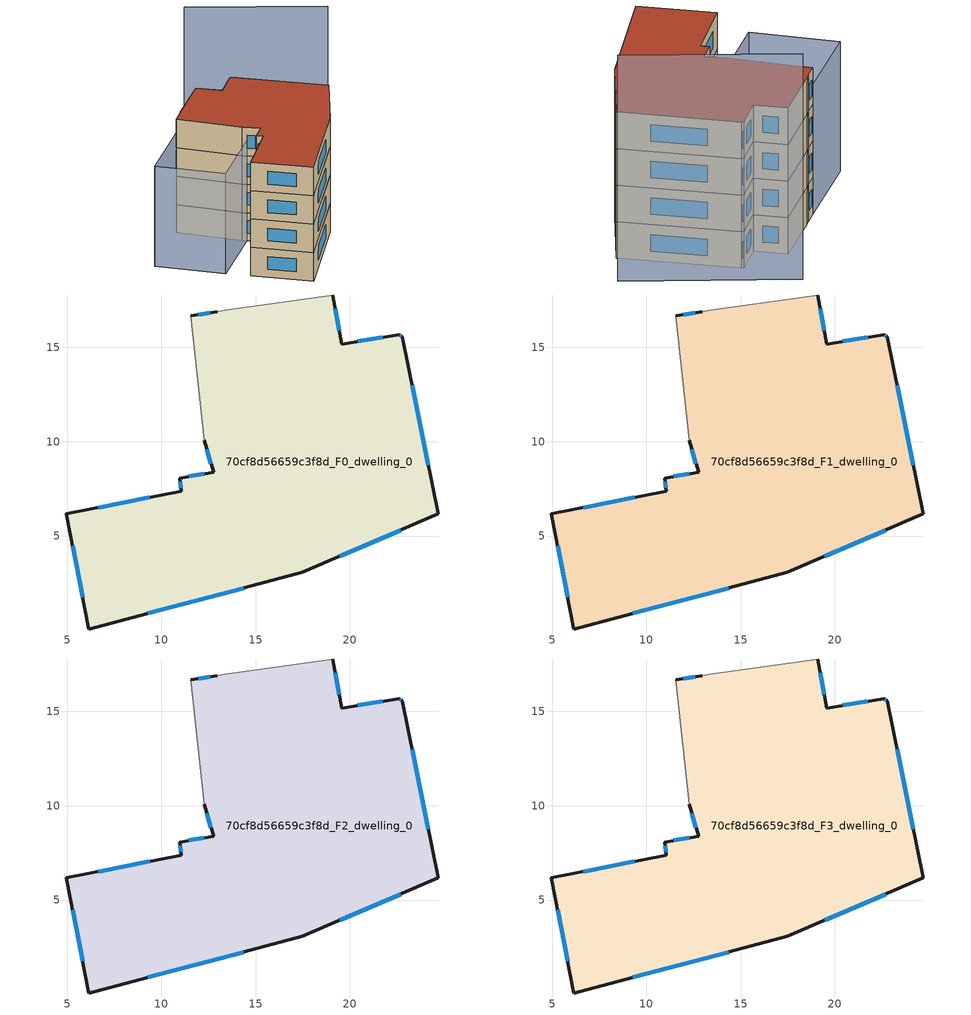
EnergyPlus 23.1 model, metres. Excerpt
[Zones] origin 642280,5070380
70cf8d56659c3f8d_F0_dwelling_0
 floor ground (EU_floor_Construction): 22.78,15.58 24.68,6.17 17.47,3.07 6.16,0.07 4.96,6.18 11.07,7.38 10.97,8.08 12.77,8.38 12.27,10.08 11.57,16.68 12.97,16.88 13.37,16.98 19.07,17.78 19.57,15.18 22.58,15.68 z0
 wall outside (EU_wall_Construction): 12.27,10.08 12.77,8.38 10.97,8.08 11.07,7.38 4.96,6.18 6.16,0.07 17.47,3.07 24.68,6.17 22.78,15.58 22.58,15.68 19.57,15.18 19.07,17.78 / 12.97,16.88 11.57,16.68 z0:3
 wall adiabatic (EU_wall_Construction): 11.57,16.68 12.27,10.08 / 19.07,17.78 13.37,16.98 12.97,16.88 z0:3
 window (EU_Window_Construction): 10.99,7.89 11.04,7.57 / 12.27,8.3 11.46,8.16 / 12.41,9.61 12.63,8.85 / 12.58,16.83 11.95,16.74 / 19.44,15.9 19.21,17.07 / 21.75,15.54 20.4,15.32 / 22.72,15.61 22.63,15.65 / 24.15,8.76 23.3,12.99 / 19.45,3.93 22.69,5.32 / 9.27,0.9 14.36,2.25 / 5.29,4.5 5.83,1.75 / 9.39,7.05 6.64,6.51 z0.83:2.17
70cf8d56659c3f8d_F1_dwelling_0
 floor to 70cf8d56659c3f8d_F0_dwelling_0 (EU_floor_Construction): 22.78,15.58 24.67,6.17 17.47,3.07 6.16,0.07 4.96,6.18 11.07,7.38 10.97,8.08 12.77,8.38 12.27,10.08 11.57,16.68 12.97,16.88 13.37,16.98 19.07,17.78 19.57,15.18 22.58,15.68 z3
 wall outside (EU_wall_Construction): 12.27,10.08 12.77,8.38 10.97,8.08 11.07,7.38 4.96,6.18 6.16,0.07 17.47,3.07 24.68,6.17 22.78,15.58 22.58,15.68 19.57,15.18 19.07,17.78 / 12.97,16.88 11.57,16.68 z3:6
 wall adiabatic (EU_wall_Construction): 11.57,16.68 12.27,10.08 / 19.07,17.78 13.37,16.98 12.97,16.88 z3:6
 window (EU_Window_Construction): 10.99,7.89 11.04,7.57 / 12.27,8.3 11.46,8.16 / 12.41,9.61 12.63,8.85 / 12.58,16.83 11.95,16.74 / 19.44,15.9 19.21,17.07 / 21.75,15.54 20.4,15.32 / 22.72,15.61 22.63,15.65 / 24.15,8.76 23.3,12.99 / 19.45,3.93 22.69,5.32 / 9.27,0.9 14.36,2.25 / 5.29,4.5 5.83,1.75 / 9.39,7.05 6.64,6.51 z3.83:5.17
70cf8d56659c3f8d_F2_dwelling_0
 floor to 70cf8d56659c3f8d_F1_dwelling_0 (EU_floor_Construction): 22.78,15.58 24.67,6.17 17.47,3.07 6.16,0.07 4.96,6.18 11.07,7.38 10.97,8.08 12.77,8.38 12.27,10.08 11.57,16.68 12.97,16.88 13.37,16.98 19.07,17.78 19.57,15.18 22.58,15.68 z6
 wall outside (EU_wall_Construction): 12.27,10.08 12.77,8.38 10.97,8.08 11.07,7.38 4.96,6.18 6.16,0.07 17.47,3.07 24.68,6.17 22.78,15.58 22.58,15.68 19.57,15.18 19.07,17.78 / 12.97,16.88 11.57,16.68 z6:9
 wall adiabatic (EU_wall_Construction): 11.57,16.68 12.27,10.08 / 19.07,17.78 13.37,16.98 12.97,16.88 z6:9
 window (EU_Window_Construction): 10.99,7.89 11.04,7.57 / 12.27,8.3 11.46,8.16 / 12.41,9.61 12.63,8.85 / 12.58,16.83 11.95,16.74 / 19.44,15.9 19.21,17.07 / 21.75,15.54 20.4,15.32 / 22.72,15.61 22.63,15.65 / 24.15,8.76 23.3,12.99 / 19.45,3.93 22.69,5.32 / 9.27,0.9 14.36,2.25 / 5.29,4.5 5.83,1.75 / 9.39,7.05 6.64,6.51 z6.83:8.17
70cf8d56659c3f8d_F3_dwelling_0
 floor to 70cf8d56659c3f8d_F2_dwelling_0 (EU_floor_Construction): 22.78,15.58 24.67,6.17 17.47,3.07 6.16,0.07 4.96,6.18 11.07,7.38 10.97,8.08 12.77,8.38 12.27,10.08 11.57,16.68 12.97,16.88 13.37,16.98 19.07,17.78 19.57,15.18 22.58,15.68 z9
 wall outside (EU_wall_Construction): 12.27,10.08 12.77,8.38 10.97,8.08 11.07,7.38 4.96,6.18 6.16,0.07 17.47,3.07 24.68,6.17 22.78,15.58 22.58,15.68 19.57,15.18 19.07,17.78 / 12.97,16.88 11.57,16.68 z9:12
 wall adiabatic (EU_wall_Construction): 11.57,16.68 12.27,10.08 / 19.07,17.78 13.37,16.98 12.97,16.88 z9:12
 window (EU_Window_Construction): 10.99,7.89 11.04,7.57 / 12.27,8.3 11.46,8.16 / 12.41,9.61 12.63,8.85 / 12.58,16.83 11.95,16.74 / 19.44,15.9 19.21,17.07 / 21.75,15.54 20.4,15.32 / 22.72,15.61 22.63,15.65 / 24.15,8.76 23.3,12.99 / 19.45,3.93 22.69,5.32 / 9.27,0.9 14.36,2.25 / 5.29,4.5 5.83,1.75 / 9.39,7.05 6.64,6.51 z9.83:11.17
 roof outside (EU_roof_Construction): 24.68,6.17 22.78,15.58 22.58,15.68 19.57,15.18 19.07,17.78 13.37,16.98 12.97,16.88 11.57,16.68 12.27,10.08 12.77,8.38 10.97,8.08 11.07,7.38 4.96,6.18 6.16,0.07 17.47,3.07 z12
shading: 3.48,15.55 11.57,16.68 / 11.57,16.68 12.55,9.69 / 12.55,9.69 4.47,8.55 / 4.47,8.55 3.48,15.55 z0:10.6; 28.48,7.87 22.9,20.56 z0:18.5; 19.17,17.8 12.97,16.7 z0:10.8
[Building]
EU S2 Campaign: North Axis=0; Terrain=City; Solar Distribution=FullExterior
[Site:Location]
Lyon-Bron: Latitude=45.75; Longitude=5; Time Zone=1; Elevation=198
[SizingPeriod:WeatherFileDays]
AnnualSizingPeriod: Begin Month=1; Begin Day of Month=1; End Month=12; End Day of Month=31; Day of Week for Start Day=Monday; Use Weather File Daylight Saving Period=No; Use Weather File Rain and Snow Indicators=No
[MATERIAL]
EU_InternalMass_Material: Roughness=MediumRough; Thickness=0.1; Conductivity=1; Density=1800; Specific Heat=900; Thermal Absorptance=0.9; Solar Absorptance=0.7; Visible Absorptance=0.7
[MATERIAL:NOMASS] Roughness=MediumRough; Thermal Absorptance=0.9; Solar Absorptance=0.7; Visible Absorptance=0.7
Name | Thermal Resistance
EU_wall_NoMass | 0.87146
EU_roof_NoMass | 0.842276
EU_floor_NoMass | 0.496999
[WINDOWMATERIAL:SIMPLEGLAZINGSYSTEM]
EU_Window_SimpleGlazing: UFactor=2.2525; Solar Heat Gain Coefficient=0.76; Visible Transmittance=0.76
[CONSTRUCTION]
EU_wall_Construction: EU_wall_NoMass
EU_roof_Construction: EU_roof_NoMass
EU_floor_Construction: EU_floor_NoMass
EU_InternalMass_Construction: EU_InternalMass_Material
EU_Window_Construction: EU_Window_SimpleGlazing
[ZONE] Type=1; Multiplier=1; Ceiling Height=autocalculate; Volume=583.233; Floor Area=autocalculate; Part of Total Floor Area=Yes
70cf8d56659c3f8d_F0_dwelling_0; 70cf8d56659c3f8d_F1_dwelling_0; 70cf8d56659c3f8d_F2_dwelling_0; 70cf8d56659c3f8d_F3_dwelling_0
[INTERNALMASS] Construction=EU_InternalMass_Construction; Surface Area=194.411
Name | Zone or ZoneList
70cf8d56659c3f8d_F0_dwelling_0_EU_InternalMass | 70cf8d56659c3f8d_F0_dwelling_0
70cf8d56659c3f8d_F1_dwelling_0_EU_InternalMass | 70cf8d56659c3f8d_F1_dwelling_0
70cf8d56659c3f8d_F2_dwelling_0_EU_InternalMass | 70cf8d56659c3f8d_F2_dwelling_0
70cf8d56659c3f8d_F3_dwelling_0_EU_InternalMass | 70cf8d56659c3f8d_F3_dwelling_0
[OTHEREQUIPMENT] Fuel Type=Electricity; Design Level Calculation Method=Watts/Area; Power per Zone Floor Area=1; Fraction Latent=0; Fraction Radiant=0; Fraction Lost=0; Carbon Dioxide Generation Rate=0; EndUse Subcategory=EU_Step8_InternalGains
Name | Zone or ZoneList or Space or SpaceList | Schedule
EU_Step8_InternalGain_70cf8d56659c3f8d_F0_dwelling_0_f000 | 70cf8d56659c3f8d_F0_dwelling_0 | EU_Step8_GainSchedule_70cf8d56659c3f8d_F0_dwelling_0_f000
EU_Step8_InternalGain_70cf8d56659c3f8d_F1_dwelling_0_f000 | 70cf8d56659c3f8d_F1_dwelling_0 | EU_Step8_GainSchedule_70cf8d56659c3f8d_F1_dwelling_0_f000
EU_Step8_InternalGain_70cf8d56659c3f8d_F2_dwelling_0_f000 | 70cf8d56659c3f8d_F2_dwelling_0 | EU_Step8_GainSchedule_70cf8d56659c3f8d_F2_dwelling_0_f000
EU_Step8_InternalGain_70cf8d56659c3f8d_F3_dwelling_0_f000 | 70cf8d56659c3f8d_F3_dwelling_0 | EU_Step8_GainSchedule_70cf8d56659c3f8d_F3_dwelling_0_f000
[ZONEVENTILATION:DESIGNFLOWRATE] Schedule=EU_AlwaysOn; Design Flow Rate Calculation Method=AirChanges/Hour; Air Changes per Hour=0.425; Ventilation Type=Natural; Fan Pressure Rise=0; Fan Total Efficiency=1; Constant Term Coefficient=1; Temperature Term Coefficient=0; Velocity Term Coefficient=0; Velocity Squared Term Coefficient=0; Minimum Indoor Temperature=-100; Maximum Indoor Temperature=100; Delta Temperature=-100; Minimum Outdoor Temperature=-100; Maximum Outdoor Temperature=100; Maximum Wind Speed=40
Name | Zone or ZoneList or Space or SpaceList
EU_ConstantAir_70cf8d56659c3f8d_F0_dwelling_0 | 70cf8d56659c3f8d_F0_dwelling_0
EU_ConstantAir_70cf8d56659c3f8d_F1_dwelling_0 | 70cf8d56659c3f8d_F1_dwelling_0
EU_ConstantAir_70cf8d56659c3f8d_F2_dwelling_0 | 70cf8d56659c3f8d_F2_dwelling_0
EU_ConstantAir_70cf8d56659c3f8d_F3_dwelling_0 | 70cf8d56659c3f8d_F3_dwelling_0
[HVACTEMPLATE:THERMOSTAT] Constant Heating Setpoint=20; Constant Cooling Setpoint=50
EU_HeatOnly_70cf8d56659c3f8d_F0_dwelling_0; EU_HeatOnly_70cf8d56659c3f8d_F1_dwelling_0; EU_HeatOnly_70cf8d56659c3f8d_F2_dwelling_0; EU_HeatOnly_70cf8d56659c3f8d_F3_dwelling_0
[HVACTEMPLATE:ZONE:IDEALLOADSAIRSYSTEM] System Availability Schedule=EU_AlwaysOn; Maximum Heating Supply Air Temperature=50; Minimum Cooling Supply Air Temperature=13; Maximum Heating Supply Air Humidity Ratio=0.0156; Minimum Cooling Supply Air Humidity Ratio=0.0077; Heating Limit=NoLimit; Cooling Limit=NoLimit; Heating Availability Schedule=EU_AlwaysOn; Cooling Availability Schedule=EU_CoolingOff; Dehumidification Control Type=ConstantSensibleHeatRatio; Cooling Sensible Heat Ratio=0.7; Dehumidification Setpoint=60; Humidification Control Type=None; Humidification Setpoint=30; Outdoor Air Method=None; Outdoor Air Flow Rate per Person=0.00944; Outdoor Air Flow Rate per Zone Floor Area=0; Outdoor Air Flow Rate per Zone=0; Demand Controlled Ventilation Type=None; Outdoor Air Economizer Type=NoEconomizer; Heat Recovery Type=None; Sensible Heat Recovery Effectiveness=0.7; Latent Heat Recovery Effectiveness=0.65
Name | Template Thermostat
70cf8d56659c3f8d_F0_dwelling_0 | EU_HeatOnly_70cf8d56659c3f8d_F0_dwelling_0
70cf8d56659c3f8d_F1_dwelling_0 | EU_HeatOnly_70cf8d56659c3f8d_F1_dwelling_0
70cf8d56659c3f8d_F2_dwelling_0 | EU_HeatOnly_70cf8d56659c3f8d_F2_dwelling_0
70cf8d56659c3f8d_F3_dwelling_0 | EU_HeatOnly_70cf8d56659c3f8d_F3_dwelling_0
[SIZING:ZONE] Zone Cooling Design Supply Air Temperature Input Method=SupplyAirTemperature; Zone Cooling Design Supply Air Temperature=13; Zone Heating Design Supply Air Temperature Input Method=SupplyAirTemperature; Zone Heating Design Supply Air Temperature=50; Zone Cooling Design Supply Air Humidity Ratio=0.008; Zone Heating Design Supply Air Humidity Ratio=0.008; Cooling Design Air Flow Method=DesignDay; Cooling Design Air Flow Rate=0; Cooling Minimum Air Flow per Zone Floor Area=0.000762; Cooling Minimum Air Flow=0; Cooling Minimum Air Flow Fraction=0.2; Heating Design Air Flow Method=DesignDay; Heating Design Air Flow Rate=0; Heating Maximum Air Flow per Zone Floor Area=0.002032; Heating Maximum Air Flow=0.141576; Heating Maximum Air Flow Fraction=0.3; Account for Dedicated Outdoor Air System=No; Dedicated Outdoor Air System Control Strategy=NeutralSupplyAir; Dedicated Outdoor Air Low Setpoint Temperature for Design=autosize; Dedicated Outdoor Air High Setpoint Temperature for Design=autosize; Zone Load Sizing Method=Sensible Load Only No Latent Load; Zone Latent Cooling Design Supply Air Humidity Ratio Input Method=HumidityRatioDifference; Zone Cooling Design Supply Air Humidity Ratio Difference=0.005; Zone Latent Heating Design Supply Air Humidity Ratio Input Method=HumidityRatioDifference; Zone Humidification Design Supply Air Humidity Ratio Difference=0.005
70cf8d56659c3f8d_F0_dwelling_0; 70cf8d56659c3f8d_F1_dwelling_0; 70cf8d56659c3f8d_F2_dwelling_0; 70cf8d56659c3f8d_F3_dwelling_0
[SCHEDULE:CONSTANT]
Name | Hourly Value
EU_AlwaysOn | 1
EU_CoolingOff | 0
[SCHEDULE:FILE] Column Number=1; Rows to Skip at Top=0; Number of Hours of Data=8760; Column Separator=Comma; Interpolate to Timestep=No; Minutes per Item=60; Adjust Schedule for Daylight Savings=Yes
Name | File
EU_Step8_GainSchedule_70cf8d56659c3f8d_F0_dwelling_0_f000 | ../../schedules/70cf8d56659c3f8d/70cf8d56659c3f8d_F0_dwelling_0_f000_gain.csv
EU_Step8_GainSchedule_70cf8d56659c3f8d_F1_dwelling_0_f000 | ../../schedules/70cf8d56659c3f8d/70cf8d56659c3f8d_F1_dwelling_0_f000_gain.csv
EU_Step8_GainSchedule_70cf8d56659c3f8d_F2_dwelling_0_f000 | ../../schedules/70cf8d56659c3f8d/70cf8d56659c3f8d_F2_dwelling_0_f000_gain.csv
EU_Step8_GainSchedule_70cf8d56659c3f8d_F3_dwelling_0_f000 | ../../schedules/70cf8d56659c3f8d/70cf8d56659c3f8d_F3_dwelling_0_f000_gain.csv
